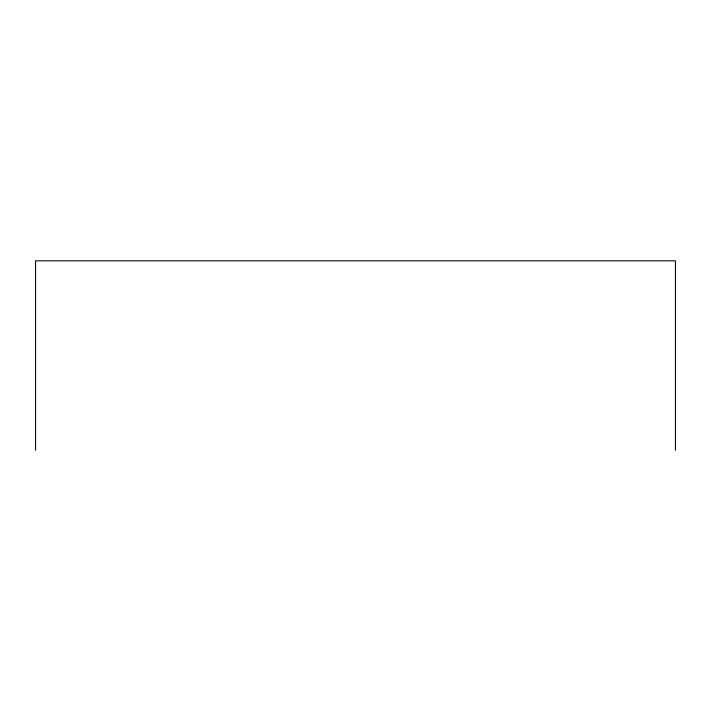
<?xml version="1.0" encoding="UTF-8"?>
<svg xmlns="http://www.w3.org/2000/svg" width="711" height="711" viewBox="0 0 711 711"><rect width="100%" height="100%" fill="white"/><g stroke="black" fill="none" stroke-linecap="round" stroke-linejoin="round"><path stroke-width="1.07" d="M675.45 450.17L675.45 260.83L35.55 260.83L35.55 450.17"/></g></svg>
